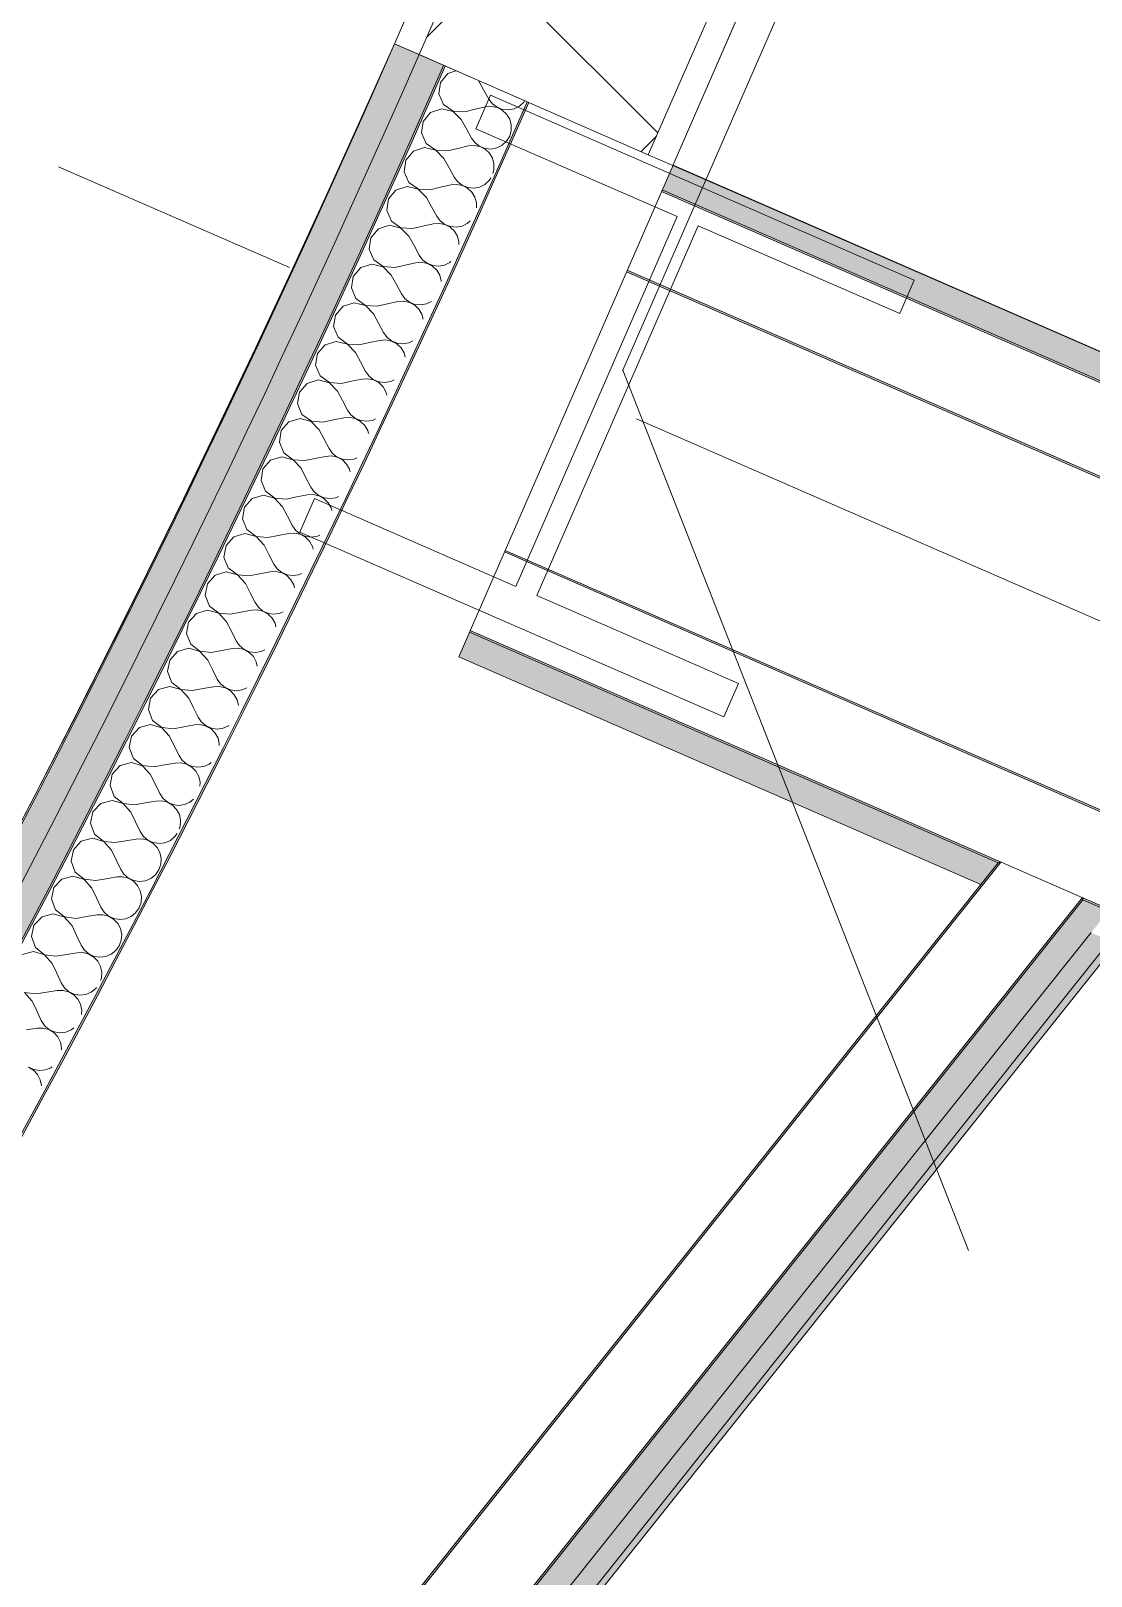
# Model space of a CAD drawing. Header units: millimetres. Extents: x -99530 to 90294, y -97212 to 56397.
# Drawn here: x -20299 to -19705, y -47228 to -46364 of the extents above; entities that cross this region are included whole.
import ezdxf
from ezdxf.enums import TextEntityAlignment as Align

# ---------------------------------------------------------------- set-up
doc = ezdxf.new("R2010")
doc.units = ezdxf.units.MM
doc.header["$MEASUREMENT"] = 0
doc.linetypes.add('Double Dashed', pattern=[1093.611073, 529.166651, -211.666656, 141.111112, -211.666656])
for name, color, linetype in [('A-25-M_Wall_Int', 7, 'Continuous'), ('COLUMN.IFC Import', 7, 'Continuous'), ('New_A-05-M_Gross_Int_Circulation', 7, 'Continuous'), ('New_A-05-M_Gross_Int_Pooled_Spaces', 7, 'Continuous'), ('New_A-15-MG_Structural_Grid_Phase_2', 7, 'Continuous'), ('New_A-20-M_Floor_Slab', 7, 'Continuous'), ('New_A-25-M_Wall_Int', 7, 'Continuous')]:
    doc.layers.add(name, color=color, linetype=linetype)
for name, color, linetype, lineweight in [('A-25-M_Wall_Int_Pen_No__1', 7, 'Continuous', 13), ('COLUMN.IFC Import_Pen_No__2', 8, 'Continuous', 15), ('New_A-20-M_Floor_Slab_Pen_No__89', 8, 'Continuous', 20), ('New_A-25-M_Wall_Int_Pen_No__1', 7, 'Continuous', 13), ('New_A-25-M_Wall_Int_Pen_No__150', 7, 'Continuous', 0), ('New_ArchiCAD Zone Stamps_Pen_No__6', 7, 'Continuous', 35), ('New_ArchiCAD Zone Stamps_Pen_No__9', 7, 'Continuous', 13)]:
    doc.layers.add(name, color=color, linetype=linetype, lineweight=lineweight)
for name, color, linetype, lineweight, true_color in [('A-25-M_Wall_Int_Pen_No__107', 7, 'Continuous', 15, 0xa6a6a6), ('A-25-M_Wall_Int_Pen_No__81', 7, 'Continuous', 20, 0x6a6a6a), ('New_A-05-M_Gross_Int_Circulation_Pen_No__74', 7, 'Continuous', 20, 0x606060), ('New_A-05-M_Gross_Int_Pooled_Spaces_Pen_No__74', 7, 'Continuous', 20, 0x606060), ('New_A-15-MG_Structural_Grid_Phase_2_Pen_No__222', 7, 'Continuous', 13, 0x65af33), ('New_A-25-M_Wall_Int_Pen_No__107', 7, 'Continuous', 15, 0xa6a6a6), ('New_A-25-M_Wall_Int_Pen_No__81', 7, 'Continuous', 20, 0x6a6a6a)]:
    doc.layers.add(name, color=color, linetype=linetype, lineweight=lineweight, true_color=true_color)
doc.styles.add('GENERATED_STYLE_1', font='')
doc.styles.add('GENERATED_STYLE_3', font='')
doc.styles.add('GENERATED_STYLE_4', font='')
doc.styles.get('GENERATED_STYLE_1').set_extended_font_data('Arial', bold=True)
doc.styles.get('GENERATED_STYLE_3').set_extended_font_data('Arial')
doc.styles.get('GENERATED_STYLE_4').set_extended_font_data('Swis721 BT')
pattern_1 = [(66.44174, (0, 0), (-158.76915, 69.22685), [0, -100]), (66.44174, (-59.4, 80.45), (-158.76915, 69.22685), [0, -100])]

# ---------------------------------------------------------------- blocks, each defined once
blk = doc.blocks.new('Atrium South_INB 0152_4_1', base_point=(-20962.32, -37996.44))
at = {"layer": 'New_A-05-M_Gross_Int_Circulation_Pen_No__74', "linetype": 'Continuous'}
blk.add_line((-20095.34, -46371.13), (-16799.75, -38813.27), dxfattribs=at)
blk.add_arc((-26966.17, -43337.6), 7510.69, 249.05693, 336.178181, dxfattribs=at)
at = {"layer": 'New_ArchiCAD Zone Stamps_Pen_No__6'}
for tag, height, style, p in [('ROOM_NAME', 250, 'GENERATED_STYLE_1', (-21498.1, -36566.35)), ('zoneNameLine2', 250, 'GENERATED_STYLE_1', (-21686.54, -36998.48)), ('ROOM_NUMBER', 200, 'GENERATED_STYLE_3', (-21874.97, -37419.19)), ('measuredAreaCode', 200, 'GENERATED_STYLE_3', (-22031.99, -37779.3)), ('DUMMY_649', 200, 'GENERATED_STYLE_3', (-21724.59, -37913.34)), ('DUMMY_650', 200, 'GENERATED_STYLE_3', (-21095.42, -38187.69)), ('DUMMY_651', 133.33, 'GENERATED_STYLE_3', (-20816.13, -38294.24))]:
    blk.add_attdef(tag, text='', height=height, rotation=336.44041, dxfattribs=dict(at, style=style)).set_placement(p, align=Align.TOP_LEFT)
blk = doc.blocks.new('Lecture lobby 01_INB 0171_47_1', base_point=(-17596.41, -46832.04))
at = {"layer": 'New_A-05-M_Gross_Int_Circulation_Pen_No__74', "linetype": 'Continuous'}
for p, q in [((-18948.4, -44166.35), (-19939.44, -46439.11)), ((-19939.44, -46439.11), (-16561.63, -47912))]:
    blk.add_line(p, q, dxfattribs=at)
at = {"layer": 'New_ArchiCAD Zone Stamps_Pen_No__9'}
for tag, height, style, p in [('ROOM_NAME', 250, 'GENERATED_STYLE_1', (-18385.86, -45291.35)), ('zoneNameLine2', 250, 'GENERATED_STYLE_1', (-18574.29, -45723.48)), ('ROOM_NUMBER', 200, 'GENERATED_STYLE_3', (-18762.72, -46144.18)), ('measuredAreaCode', 200, 'GENERATED_STYLE_3', (-18919.75, -46504.29)), ('DUMMY_649', 200, 'GENERATED_STYLE_3', (-18612.35, -46638.34)), ('DUMMY_650', 200, 'GENERATED_STYLE_3', (-18262.83, -46790.74)), ('DUMMY_651', 133.33, 'GENERATED_STYLE_3', (-17983.54, -46897.29))]:
    blk.add_attdef(tag, text='', height=height, rotation=336.44041, dxfattribs=dict(at, style=style)).set_placement(p, align=Align.TOP_LEFT)
blk = doc.blocks.new('Lecture 1 Ground_INB 0114_86_1', base_point=(-22413.64, -54217.69))
at = {"layer": 'New_A-05-M_Gross_Int_Pooled_Spaces_Pen_No__74', "linetype": 'Continuous'}
blk.add_line((-19689.24, -46865.63), (-22329.46, -50181.74), dxfattribs=at)
at = {"layer": 'New_ArchiCAD Zone Stamps_Pen_No__6'}
for tag, height, style, p in [('ROOM_NAME', 250, 'GENERATED_STYLE_1', (-23264.01, -52650.43)), ('zoneNameLine2', 250, 'GENERATED_STYLE_1', (-23452.44, -53082.56)), ('ROOM_NUMBER', 200, 'GENERATED_STYLE_3', (-23640.87, -53503.27)), ('measuredAreaCode', 200, 'GENERATED_STYLE_3', (-23797.9, -53863.38)), ('ROOM_HOLES_PRM', 200, 'GENERATED_STYLE_3', (-23490.49, -53997.42)), ('DUMMY_649', 200, 'GENERATED_STYLE_3', (-22861.32, -54271.77)), ('DUMMY_650', 133.33, 'GENERATED_STYLE_3', (-22582.03, -54378.32))]:
    blk.add_attdef(tag, text='', height=height, rotation=336.44041, dxfattribs=dict(at, style=style)).set_placement(p, align=Align.TOP_LEFT)
blk = doc.blocks.new('Slab_56_1', base_point=(-44734.13, -52924.74))
at = {"layer": 'New_A-20-M_Floor_Slab_Pen_No__89', "linetype": 'Continuous', "flags": 128}
blk.add_lwpolyline([(-44734.13, -52924.74), (-44734.3, -52924.72, -0.179811), (-34721.45, -33027.69), (-34721.92, -33027.18), (-25959.6, -24873.2), (-20981.62, -27043.85), (-17009.56, -17934.66), (-17703.34, -17189.12), (-11222.85, -11158.55), (-10852.64, -11556.37), (-2918.66, -4173.23), (921.42, -599.75), (3259.49, -1619.27), (2636.44, -2195.91), (2144.41, -3324.28), (-4596.33, -18782.94), (-10337.07, -31948.28), (-13252.03, -30677.22), (-20095.26, -46371.16, -0.415568), (-30017.22, -50195.91), (-38341.96, -69287.69, -0.234037), (-41521.39, -64901.11, -0.022084), (-42146.95, -60901.38), (-44895.69, -59706.59, -0.043731)], format="xyb", close=True, dxfattribs=at)
blk = doc.blocks.new('*X598')
at = {"layer": 'New_A-25-M_Wall_Int_Pen_No__150', "linetype": 'Continuous'}
for p, q in [((-20065.42, -46387.7), (-20069.57, -46392.71)), ((-20060.93, -46386.17), (-20065.42, -46387.7)), ((-20069.57, -46392.71), (-20070.46, -46399.16)), ((-20048.26, -46391.71), (-20045.37, -46396.84)), ((-20045.37, -46396.84), (-20042.46, -46402.03)), ((-20070.46, -46399.16), (-20067.84, -46405.11)), ((-20067.84, -46405.11), (-20062.48, -46408.8)), ((-20041.11, -46406.11), (-20044.38, -46406.41)), ((-20042.46, -46402.03), (-20040.47, -46404.65)), ((-20037.88, -46406.71), (-20041.11, -46406.11)), ((-20040.47, -46404.65), (-20037.84, -46406.62)), ((-20028.27, -46407.46), (-20025.33, -46405.98)), ((-20025.33, -46405.98), (-20022.9, -46403.74)), ((-20022.9, -46403.74), (-20022.44, -46403)), ((-20079.19, -46414.48), (-20080.1, -46420.92)), ((-20075.03, -46409.48), (-20079.19, -46414.48)), ((-20068.86, -46407.41), (-20075.03, -46409.48)), ((-20062.52, -46408.89), (-20068.86, -46407.41)), ((-20057.91, -46413.48), (-20062.52, -46408.89)), ((-20062.48, -46408.8), (-20055.98, -46409.12)), ((-20057.91, -46413.48), (-20055.01, -46418.68)), ((-20055.98, -46409.12), (-20050.18, -46407.76)), ((-20050.18, -46407.76), (-20044.38, -46406.41)), ((-20034.94, -46408.18), (-20037.88, -46406.71)), ((-20037.84, -46406.62), (-20034.77, -46407.8)), ((-20032.52, -46410.4), (-20034.94, -46408.18)), ((-20034.77, -46407.8), (-20031.5, -46408.08)), ((-20030.79, -46413.2), (-20032.52, -46410.4)), ((-20031.5, -46408.08), (-20028.27, -46407.46)), ((-20029.9, -46416.37), (-20030.79, -46413.2)), ((-20080.1, -46420.92), (-20077.5, -46426.88)), ((-20055.01, -46418.68), (-20052.1, -46423.89)), ((-20032.55, -46425.66), (-20030.81, -46422.85)), ((-20030.81, -46422.85), (-20029.91, -46419.67)), ((-20029.91, -46419.67), (-20029.9, -46416.37)), ((-20084.7, -46431.23), (-20088.88, -46436.22)), ((-20078.52, -46429.18), (-20084.7, -46431.23)), ((-20072.19, -46430.68), (-20078.52, -46429.18)), ((-20077.5, -46426.88), (-20072.15, -46430.59)), ((-20067.6, -46435.29), (-20072.19, -46430.68)), ((-20072.15, -46430.59), (-20065.65, -46430.93)), ((-20065.65, -46430.93), (-20059.85, -46429.59)), ((-20059.85, -46429.59), (-20054.04, -46428.25)), ((-20050.77, -46427.96), (-20054.04, -46428.25)), ((-20052.1, -46423.89), (-20050.12, -46426.51)), ((-20047.54, -46428.58), (-20050.77, -46427.96)), ((-20050.12, -46426.51), (-20047.5, -46428.49)), ((-20044.61, -46430.06), (-20047.54, -46428.58)), ((-20047.5, -46428.49), (-20044.44, -46429.67)), ((-20042.19, -46432.28), (-20044.61, -46430.06)), ((-20044.44, -46429.67), (-20041.17, -46429.97)), ((-20041.17, -46429.97), (-20037.93, -46429.36)), ((-20037.93, -46429.36), (-20034.99, -46427.89)), ((-20034.99, -46427.89), (-20032.55, -46425.66)), ((-20088.88, -46436.22), (-20089.81, -46442.65)), ((-20067.6, -46435.29), (-20064.71, -46440.5)), ((-20064.71, -46440.5), (-20061.82, -46445.71)), ((-20040.47, -46435.09), (-20042.19, -46432.28)), ((-20039.59, -46438.26), (-20040.47, -46435.09)), ((-20039.61, -46441.56), (-20039.59, -46438.26)), ((-20089.81, -46442.65), (-20087.23, -46448.63)), ((-20087.23, -46448.63), (-20081.89, -46452.35)), ((-20061.82, -46445.71), (-20059.85, -46448.34)), ((-20059.85, -46448.34), (-20057.23, -46450.33)), ((-20044.72, -46449.76), (-20042.27, -46447.54)), ((-20042.27, -46447.54), (-20041.36, -46446.07)), ((-20040.23, -46443.72), (-20039.61, -46441.56)), ((-20098.63, -46457.92), (-20099.59, -46464.36)), ((-20094.44, -46452.95), (-20098.63, -46457.92)), ((-20088.26, -46450.92), (-20094.44, -46452.95)), ((-20081.93, -46452.44), (-20088.26, -46450.92)), ((-20077.35, -46457.06), (-20081.93, -46452.44)), ((-20081.89, -46452.35), (-20075.39, -46452.71)), ((-20077.35, -46457.06), (-20074.48, -46462.28)), ((-20075.39, -46452.71), (-20069.58, -46451.39)), ((-20069.58, -46451.39), (-20063.77, -46450.07)), ((-20060.5, -46449.79), (-20063.77, -46450.07)), ((-20057.27, -46450.42), (-20060.5, -46449.79)), ((-20054.34, -46451.9), (-20057.27, -46450.42)), ((-20057.23, -46450.33), (-20054.17, -46451.52)), ((-20051.93, -46454.14), (-20054.34, -46451.9)), ((-20054.17, -46451.52), (-20050.9, -46451.83)), ((-20050.23, -46456.95), (-20051.93, -46454.14)), ((-20050.9, -46451.83), (-20047.67, -46451.23)), ((-20049.36, -46460.13), (-20050.23, -46456.95)), ((-20047.67, -46451.23), (-20044.72, -46449.76)), ((-20099.59, -46464.36), (-20097.02, -46470.34)), ((-20074.48, -46462.28), (-20071.61, -46467.5)), ((-20049.38, -46462.84), (-20049.36, -46460.13)), ((-20104.25, -46474.64), (-20108.46, -46479.6)), ((-20098.06, -46472.63), (-20104.25, -46474.64)), ((-20091.74, -46474.17), (-20098.06, -46472.63)), ((-20097.02, -46470.34), (-20091.7, -46474.08)), ((-20087.17, -46478.8), (-20091.74, -46474.17)), ((-20091.7, -46474.08), (-20085.2, -46474.46)), ((-20085.2, -46474.46), (-20079.39, -46473.16)), ((-20079.39, -46473.16), (-20073.57, -46471.86)), ((-20070.3, -46471.59), (-20073.57, -46471.86)), ((-20071.61, -46467.5), (-20069.64, -46470.14)), ((-20067.08, -46472.22), (-20070.3, -46471.59)), ((-20069.64, -46470.14), (-20067.04, -46472.13)), ((-20064.15, -46473.72), (-20067.08, -46472.22)), ((-20067.04, -46472.13), (-20063.98, -46473.34)), ((-20061.75, -46475.96), (-20064.15, -46473.72)), ((-20063.98, -46473.34), (-20060.71, -46473.66)), ((-20060.71, -46473.66), (-20057.47, -46473.07)), ((-20057.47, -46473.07), (-20054.52, -46471.61)), ((-20054.52, -46471.61), (-20052.86, -46470.11)), ((-20108.46, -46479.6), (-20109.43, -46486.03)), ((-20087.17, -46478.8), (-20084.32, -46484.03)), ((-20084.32, -46484.03), (-20081.46, -46489.26)), ((-20060.05, -46478.78), (-20061.75, -46475.96)), ((-20059.19, -46481.96), (-20060.05, -46478.78)), ((-20059.21, -46483.37), (-20059.19, -46481.96)), ((-20109.43, -46486.03), (-20106.89, -46492.02)), ((-20106.89, -46492.02), (-20101.58, -46495.77)), ((-20081.46, -46489.26), (-20079.51, -46491.9)), ((-20079.51, -46491.9), (-20076.91, -46493.91)), ((-20118.35, -46501.24), (-20119.35, -46507.67)), ((-20114.13, -46496.3), (-20118.35, -46501.24)), ((-20107.93, -46494.3), (-20114.13, -46496.3)), ((-20101.62, -46495.86), (-20107.93, -46494.3)), ((-20097.07, -46500.51), (-20101.62, -46495.86)), ((-20101.58, -46495.77), (-20095.08, -46496.17)), ((-20097.07, -46500.51), (-20094.23, -46505.75)), ((-20095.08, -46496.17), (-20089.26, -46494.89)), ((-20089.26, -46494.89), (-20083.44, -46493.61)), ((-20080.17, -46493.35), (-20083.44, -46493.61)), ((-20076.95, -46494), (-20080.17, -46493.35)), ((-20074.03, -46495.5), (-20076.95, -46494)), ((-20076.91, -46493.91), (-20073.85, -46495.12)), ((-20071.63, -46497.75), (-20074.03, -46495.5)), ((-20073.85, -46495.12), (-20070.58, -46495.45)), ((-20069.94, -46500.57), (-20071.63, -46497.75)), ((-20070.58, -46495.45), (-20067.35, -46494.87)), ((-20069.09, -46503.76), (-20069.94, -46500.57)), ((-20067.35, -46494.87), (-20064.39, -46493.42)), ((-20064.39, -46493.42), (-20063.73, -46492.84)), ((-20119.35, -46507.67), (-20116.82, -46513.66)), ((-20094.23, -46505.75), (-20091.39, -46510.99)), ((-20069.09, -46504.04), (-20069.09, -46503.76)), ((-20124.07, -46517.92), (-20128.31, -46522.85)), ((-20117.87, -46515.95), (-20124.07, -46517.92)), ((-20111.56, -46517.53), (-20117.87, -46515.95)), ((-20116.82, -46513.66), (-20111.52, -46517.44)), ((-20107.03, -46522.19), (-20111.56, -46517.53)), ((-20111.52, -46517.44), (-20105.03, -46517.86)), ((-20105.03, -46517.86), (-20099.21, -46516.6)), ((-20099.21, -46516.6), (-20093.38, -46515.33)), ((-20090.1, -46515.08), (-20093.38, -46515.33)), ((-20091.39, -46510.99), (-20089.44, -46513.64)), ((-20086.89, -46515.74), (-20090.1, -46515.08)), ((-20089.44, -46513.64), (-20086.85, -46515.65)), ((-20083.97, -46517.25), (-20086.89, -46515.74)), ((-20086.85, -46515.65), (-20083.8, -46516.88)), ((-20081.58, -46519.51), (-20083.97, -46517.25)), ((-20083.8, -46516.88), (-20080.53, -46517.22)), ((-20080.53, -46517.22), (-20077.29, -46516.64)), ((-20077.29, -46516.64), (-20074.47, -46515.28)), ((-20128.31, -46522.85), (-20129.33, -46529.28)), ((-20107.03, -46522.19), (-20104.2, -46527.44)), ((-20079.9, -46522.34), (-20081.58, -46519.51)), ((-20079.17, -46525.11), (-20079.9, -46522.34)), ((-20129.33, -46529.28), (-20126.82, -46535.28)), ((-20126.82, -46535.28), (-20121.54, -46539.07)), ((-20104.2, -46527.44), (-20101.38, -46532.69)), ((-20101.38, -46532.69), (-20099.44, -46535.34)), ((-20099.44, -46535.34), (-20096.85, -46537.36)), ((-20138.35, -46544.43), (-20139.38, -46550.85)), ((-20134.09, -46539.52), (-20138.35, -46544.43)), ((-20127.88, -46537.56), (-20134.09, -46539.52)), ((-20121.58, -46539.16), (-20127.88, -46537.56)), ((-20117.05, -46543.84), (-20121.58, -46539.16)), ((-20121.54, -46539.07), (-20115.04, -46539.51)), ((-20117.05, -46543.84), (-20114.25, -46549.1)), ((-20115.04, -46539.51), (-20109.22, -46538.27)), ((-20109.22, -46538.27), (-20103.39, -46537.02)), ((-20100.11, -46536.78), (-20103.39, -46537.02)), ((-20096.89, -46537.45), (-20100.11, -46536.78)), ((-20093.98, -46538.97), (-20096.89, -46537.45)), ((-20096.85, -46537.36), (-20093.81, -46538.6)), ((-20091.6, -46541.24), (-20093.98, -46538.97)), ((-20093.81, -46538.6), (-20090.54, -46538.95)), ((-20089.93, -46544.07), (-20091.6, -46541.24)), ((-20090.54, -46538.95), (-20087.3, -46538.39)), ((-20089.34, -46546.36), (-20089.93, -46544.07)), ((-20087.3, -46538.39), (-20084.99, -46537.28)), ((-20139.38, -46550.85), (-20136.89, -46556.87)), ((-20114.25, -46549.1), (-20111.45, -46554.35)), ((-20144.17, -46561.08), (-20148.45, -46565.98)), ((-20137.96, -46559.14), (-20144.17, -46561.08)), ((-20131.66, -46560.76), (-20137.96, -46559.14)), ((-20136.89, -46556.87), (-20131.62, -46560.67)), ((-20127.15, -46565.46), (-20131.66, -46560.76)), ((-20131.62, -46560.67), (-20125.13, -46561.14)), ((-20125.13, -46561.14), (-20119.3, -46559.91)), ((-20119.3, -46559.91), (-20113.47, -46558.68)), ((-20110.19, -46558.45), (-20113.47, -46558.68)), ((-20111.45, -46554.35), (-20109.52, -46557.01)), ((-20106.97, -46559.13), (-20110.19, -46558.45)), ((-20109.52, -46557.01), (-20106.93, -46559.04)), ((-20104.07, -46560.66), (-20106.97, -46559.13)), ((-20106.93, -46559.04), (-20103.89, -46560.29)), ((-20101.69, -46562.94), (-20104.07, -46560.66)), ((-20103.89, -46560.29), (-20100.62, -46560.65)), ((-20100.62, -46560.65), (-20097.38, -46560.1)), ((-20097.38, -46560.1), (-20095.48, -46559.19)), ((-20148.45, -46565.98), (-20149.5, -46572.4)), ((-20127.15, -46565.46), (-20124.36, -46570.72)), ((-20100.03, -46565.78), (-20101.69, -46562.94)), ((-20099.54, -46567.68), (-20100.03, -46565.78)), ((-20149.5, -46572.4), (-20147.03, -46578.42)), ((-20147.03, -46578.42), (-20141.77, -46582.24)), ((-20124.36, -46570.72), (-20121.58, -46575.99)), ((-20121.58, -46575.99), (-20119.65, -46578.65)), ((-20119.65, -46578.65), (-20117.08, -46580.69)), ((-20158.61, -46587.5), (-20159.69, -46593.91)), ((-20154.33, -46582.61), (-20158.61, -46587.5)), ((-20148.11, -46580.69), (-20154.33, -46582.61)), ((-20141.81, -46582.33), (-20148.11, -46580.69)), ((-20137.32, -46587.04), (-20141.81, -46582.33)), ((-20141.77, -46582.24), (-20135.28, -46582.73)), ((-20137.32, -46587.04), (-20134.55, -46592.31)), ((-20135.28, -46582.73), (-20129.45, -46581.52)), ((-20129.45, -46581.52), (-20123.61, -46580.31)), ((-20120.33, -46580.09), (-20123.61, -46580.31)), ((-20117.12, -46580.78), (-20120.33, -46580.09)), ((-20114.22, -46582.32), (-20117.12, -46580.78)), ((-20117.08, -46580.69), (-20114.04, -46581.94)), ((-20111.85, -46584.6), (-20114.22, -46582.32)), ((-20114.04, -46581.94), (-20110.78, -46582.31)), ((-20110.2, -46587.45), (-20111.85, -46584.6)), ((-20110.78, -46582.31), (-20107.53, -46581.78)), ((-20109.78, -46589.09), (-20110.2, -46587.45)), ((-20107.53, -46581.78), (-20105.92, -46581.01)), ((-20159.69, -46593.91), (-20157.24, -46599.94)), ((-20134.55, -46592.31), (-20131.78, -46597.59)), ((-20164.55, -46604.1), (-20168.85, -46608.98)), ((-20158.32, -46602.21), (-20164.55, -46604.1)), ((-20152.03, -46603.87), (-20158.32, -46602.21)), ((-20157.24, -46599.94), (-20151.99, -46603.78)), ((-20147.55, -46608.59), (-20152.03, -46603.87)), ((-20151.99, -46603.78), (-20145.5, -46604.28)), ((-20145.5, -46604.28), (-20139.66, -46603.1)), ((-20139.66, -46603.1), (-20133.83, -46601.91)), ((-20130.54, -46601.7), (-20133.83, -46601.91)), ((-20131.78, -46597.59), (-20129.86, -46600.26)), ((-20127.33, -46602.39), (-20130.54, -46601.7)), ((-20129.86, -46600.26), (-20127.29, -46602.31)), ((-20124.44, -46603.95), (-20127.33, -46602.39)), ((-20127.29, -46602.31), (-20124.26, -46603.57)), ((-20122.08, -46606.23), (-20124.44, -46603.95)), ((-20124.26, -46603.57), (-20121, -46603.95)), ((-20121, -46603.95), (-20117.75, -46603.42)), ((-20117.75, -46603.42), (-20116.32, -46602.75)), ((-20168.85, -46608.98), (-20169.95, -46615.39)), ((-20147.55, -46608.59), (-20144.8, -46613.87)), ((-20120.44, -46609.08), (-20122.08, -46606.23)), ((-20120.06, -46610.58), (-20120.44, -46609.08)), ((-20169.95, -46615.39), (-20167.52, -46621.43)), ((-20167.52, -46621.43), (-20162.28, -46625.29)), ((-20144.8, -46613.87), (-20142.05, -46619.16)), ((-20142.05, -46619.16), (-20140.14, -46621.84)), ((-20140.14, -46621.84), (-20137.58, -46623.89)), ((-20179.15, -46630.43), (-20180.27, -46636.84)), ((-20174.84, -46625.57), (-20179.15, -46630.43)), ((-20168.61, -46623.69), (-20174.84, -46625.57)), ((-20162.32, -46625.37), (-20168.61, -46623.69)), ((-20157.86, -46630.11), (-20162.32, -46625.37)), ((-20162.28, -46625.29), (-20155.79, -46625.81)), ((-20157.86, -46630.11), (-20155.12, -46635.4)), ((-20155.79, -46625.81), (-20149.95, -46624.64)), ((-20149.95, -46624.64), (-20144.11, -46623.47)), ((-20140.83, -46623.27), (-20144.11, -46623.47)), ((-20137.62, -46623.98), (-20140.83, -46623.27)), ((-20134.73, -46625.54), (-20137.62, -46623.98)), ((-20137.58, -46623.89), (-20134.55, -46625.16)), ((-20132.38, -46627.83), (-20134.73, -46625.54)), ((-20134.55, -46625.16), (-20131.28, -46625.55)), ((-20130.74, -46630.69), (-20132.38, -46627.83)), ((-20131.28, -46625.55), (-20128.04, -46625.03)), ((-20130.38, -46632.15), (-20130.74, -46630.69)), ((-20128.04, -46625.03), (-20126.68, -46624.4)), ((-20180.27, -46636.84), (-20177.86, -46642.88)), ((-20155.12, -46635.4), (-20152.38, -46640.69)), ((-20185.19, -46647), (-20189.53, -46651.85)), ((-20178.96, -46645.15), (-20185.19, -46647)), ((-20172.68, -46646.84), (-20178.96, -46645.15)), ((-20177.86, -46642.88), (-20172.63, -46646.76)), ((-20168.23, -46651.6), (-20172.68, -46646.84)), ((-20172.63, -46646.76), (-20166.15, -46647.3)), ((-20166.15, -46647.3), (-20160.3, -46646.15)), ((-20160.3, -46646.15), (-20154.46, -46645)), ((-20151.18, -46644.81), (-20154.46, -46645)), ((-20152.38, -46640.69), (-20150.49, -46643.38)), ((-20147.97, -46645.53), (-20151.18, -46644.81)), ((-20150.49, -46643.38), (-20147.93, -46645.44)), ((-20145.08, -46647.1), (-20147.97, -46645.53)), ((-20147.93, -46645.44), (-20144.9, -46646.72)), ((-20142.74, -46649.4), (-20145.08, -46647.1)), ((-20144.9, -46646.72), (-20141.64, -46647.12)), ((-20141.64, -46647.12), (-20138.39, -46646.61)), ((-20138.39, -46646.61), (-20136.99, -46645.97)), ((-20189.53, -46651.85), (-20190.67, -46658.26)), ((-20168.23, -46651.6), (-20165.51, -46656.89)), ((-20165.51, -46656.89), (-20162.79, -46662.2)), ((-20141.11, -46652.26), (-20142.74, -46649.4)), ((-20140.74, -46653.8), (-20141.11, -46652.26)), ((-20190.67, -46658.26), (-20188.27, -46664.31)), ((-20188.27, -46664.31), (-20183.06, -46668.2)), ((-20162.79, -46662.2), (-20160.9, -46664.89)), ((-20160.9, -46664.89), (-20158.35, -46666.96)), ((-20199.97, -46673.24), (-20201.13, -46679.64)), ((-20195.62, -46668.4), (-20199.97, -46673.24)), ((-20189.38, -46666.57), (-20195.62, -46668.4)), ((-20183.1, -46668.28), (-20189.38, -46666.57)), ((-20178.67, -46673.05), (-20183.1, -46668.28)), ((-20183.06, -46668.2), (-20176.58, -46668.76)), ((-20178.67, -46673.05), (-20175.96, -46678.36)), ((-20176.58, -46668.76), (-20170.73, -46667.63)), ((-20170.73, -46667.63), (-20164.88, -46666.49)), ((-20161.59, -46666.32), (-20164.88, -46666.49)), ((-20158.39, -46667.05), (-20161.59, -46666.32)), ((-20155.51, -46668.62), (-20158.39, -46667.05)), ((-20158.35, -46666.96), (-20155.33, -46668.25)), ((-20153.17, -46670.93), (-20155.51, -46668.62)), ((-20155.33, -46668.25), (-20152.07, -46668.66)), ((-20151.56, -46673.8), (-20153.17, -46670.93)), ((-20152.07, -46668.66), (-20148.82, -46668.16)), ((-20151.14, -46675.53), (-20151.56, -46673.8)), ((-20148.82, -46668.16), (-20147.27, -46667.46)), ((-20201.13, -46679.64), (-20198.75, -46685.7)), ((-20175.96, -46678.36), (-20173.26, -46683.67)), ((-20206.11, -46689.77), (-20210.48, -46694.59)), ((-20199.86, -46687.95), (-20206.11, -46689.77)), ((-20193.59, -46689.69), (-20199.86, -46687.95)), ((-20198.75, -46685.7), (-20193.55, -46689.6)), ((-20189.18, -46694.47), (-20193.59, -46689.69)), ((-20193.55, -46689.6), (-20187.07, -46690.19)), ((-20187.07, -46690.19), (-20181.22, -46689.07)), ((-20181.22, -46689.07), (-20175.36, -46687.96)), ((-20172.08, -46687.79), (-20175.36, -46687.96)), ((-20173.26, -46683.67), (-20171.38, -46686.36)), ((-20168.88, -46688.53), (-20172.08, -46687.79)), ((-20171.38, -46686.36), (-20168.84, -46688.44)), ((-20166, -46690.12), (-20168.88, -46688.53)), ((-20168.84, -46688.44), (-20165.82, -46689.74)), ((-20163.67, -46692.43), (-20166, -46690.12)), ((-20165.82, -46689.74), (-20162.56, -46690.17)), ((-20162.56, -46690.17), (-20159.31, -46689.68)), ((-20159.31, -46689.68), (-20157.51, -46688.86)), ((-20210.48, -46694.59), (-20211.66, -46700.99)), ((-20189.18, -46694.47), (-20186.49, -46699.78)), ((-20186.49, -46699.78), (-20183.8, -46705.1)), ((-20162.07, -46695.3), (-20163.67, -46692.43)), ((-20161.58, -46697.36), (-20162.07, -46695.3)), ((-20211.66, -46700.99), (-20209.3, -46707.05)), ((-20209.3, -46707.05), (-20204.11, -46710.98)), ((-20183.8, -46705.1), (-20181.93, -46707.81)), ((-20181.93, -46707.81), (-20179.39, -46709.89)), ((-20221.05, -46715.91), (-20222.25, -46722.3)), ((-20216.67, -46711.1), (-20221.05, -46715.91)), ((-20210.42, -46709.3), (-20216.67, -46711.1)), ((-20204.15, -46711.06), (-20210.42, -46709.3)), ((-20199.75, -46715.85), (-20204.15, -46711.06)), ((-20204.11, -46710.98), (-20197.63, -46711.58)), ((-20199.75, -46715.85), (-20197.08, -46721.18)), ((-20197.63, -46711.58), (-20191.78, -46710.49)), ((-20191.78, -46710.49), (-20185.92, -46709.39)), ((-20182.63, -46709.23), (-20185.92, -46709.39)), ((-20179.44, -46709.98), (-20182.63, -46709.23)), ((-20176.57, -46711.58), (-20179.44, -46709.98)), ((-20179.39, -46709.89), (-20176.38, -46711.2)), ((-20174.24, -46713.9), (-20176.57, -46711.58)), ((-20176.38, -46711.2), (-20173.12, -46711.64)), ((-20172.64, -46716.78), (-20174.24, -46713.9)), ((-20173.12, -46711.64), (-20169.87, -46711.16)), ((-20172.06, -46719.27), (-20172.64, -46716.78)), ((-20169.87, -46711.16), (-20167.72, -46710.19)), ((-20222.25, -46722.3), (-20219.92, -46728.37)), ((-20197.08, -46721.18), (-20194.41, -46726.51)), ((-20227.3, -46732.4), (-20231.69, -46737.19)), ((-20221.04, -46730.62), (-20227.3, -46732.4)), ((-20214.78, -46732.4), (-20221.04, -46730.62)), ((-20219.92, -46728.37), (-20214.74, -46732.31)), ((-20210.4, -46737.21), (-20214.78, -46732.4)), ((-20214.74, -46732.31), (-20208.26, -46732.94)), ((-20208.26, -46732.94), (-20202.4, -46731.86)), ((-20202.4, -46731.86), (-20196.54, -46730.78)), ((-20193.26, -46730.64), (-20196.54, -46730.78)), ((-20194.41, -46726.51), (-20192.55, -46729.22)), ((-20190.06, -46731.4), (-20193.26, -46730.64)), ((-20192.55, -46729.22), (-20190.02, -46731.31)), ((-20187.2, -46733), (-20190.06, -46731.4)), ((-20190.02, -46731.31), (-20187.01, -46732.63)), ((-20184.88, -46735.33), (-20187.2, -46733)), ((-20187.01, -46732.63), (-20183.75, -46733.07)), ((-20183.75, -46733.07), (-20180.5, -46732.61)), ((-20180.5, -46732.61), (-20177.88, -46731.44)), ((-20231.69, -46737.19), (-20232.92, -46743.58)), ((-20210.4, -46737.21), (-20207.74, -46742.54)), ((-20207.74, -46742.54), (-20205.09, -46747.88)), ((-20183.29, -46738.22), (-20184.88, -46735.33)), ((-20182.59, -46741.27), (-20183.29, -46738.22)), ((-20231.73, -46751.91), (-20238, -46753.66)), ((-20232.92, -46743.58), (-20230.6, -46749.66)), ((-20225.48, -46753.71), (-20231.73, -46751.91)), ((-20230.6, -46749.66), (-20225.43, -46753.62)), ((-20203.95, -46752.01), (-20207.23, -46752.15)), ((-20205.09, -46747.88), (-20203.23, -46750.59)), ((-20200.75, -46752.78), (-20203.95, -46752.01)), ((-20203.23, -46750.59), (-20200.71, -46752.69)), ((-20242.41, -46758.44), (-20243.65, -46764.83)), ((-20238, -46753.66), (-20242.41, -46758.44)), ((-20221.11, -46758.53), (-20225.48, -46753.71)), ((-20225.43, -46753.62), (-20218.96, -46754.27)), ((-20221.11, -46758.53), (-20218.47, -46763.87)), ((-20218.96, -46754.27), (-20213.1, -46753.21)), ((-20213.1, -46753.21), (-20207.23, -46752.15)), ((-20197.89, -46754.39), (-20200.75, -46752.78)), ((-20200.71, -46752.69), (-20197.71, -46754.02)), ((-20195.59, -46756.73), (-20197.89, -46754.39)), ((-20197.71, -46754.02), (-20194.45, -46754.48)), ((-20194.01, -46759.62), (-20195.59, -46756.73)), ((-20194.45, -46754.48), (-20191.19, -46754.02)), ((-20193.28, -46762.83), (-20194.01, -46759.62)), ((-20191.19, -46754.02), (-20188.18, -46752.68)), ((-20188.18, -46752.68), (-20187.96, -46752.5)), ((-20243.65, -46764.83), (-20241.35, -46770.92)), ((-20218.47, -46763.87), (-20215.83, -46769.21)), ((-20215.83, -46769.21), (-20213.99, -46771.93)), ((-20193.32, -46763.71), (-20193.28, -46762.83)), ((-20248.76, -46774.89), (-20253.18, -46779.66)), ((-20242.49, -46773.16), (-20248.76, -46774.89)), ((-20236.24, -46774.98), (-20242.49, -46773.16)), ((-20241.35, -46770.92), (-20236.2, -46774.89)), ((-20231.88, -46779.81), (-20236.24, -46774.98)), ((-20236.2, -46774.89), (-20229.72, -46775.56)), ((-20229.72, -46775.56), (-20223.86, -46774.52)), ((-20223.86, -46774.52), (-20217.99, -46773.48)), ((-20214.71, -46773.35), (-20217.99, -46773.48)), ((-20211.51, -46774.13), (-20214.71, -46773.35)), ((-20213.99, -46771.93), (-20211.47, -46774.04)), ((-20208.66, -46775.75), (-20211.51, -46774.13)), ((-20211.47, -46774.04), (-20208.47, -46775.38)), ((-20206.36, -46778.1), (-20208.66, -46775.75)), ((-20208.47, -46775.38), (-20205.22, -46775.85)), ((-20205.22, -46775.85), (-20201.96, -46775.4)), ((-20201.96, -46775.4), (-20198.94, -46774.07)), ((-20198.94, -46774.07), (-20197.85, -46773.17)), ((-20253.18, -46779.66), (-20254.44, -46786.04)), ((-20254.44, -46786.04), (-20252.17, -46792.14)), ((-20231.88, -46779.81), (-20229.26, -46785.16)), ((-20229.26, -46785.16), (-20226.65, -46790.51)), ((-20204.79, -46780.99), (-20206.36, -46778.1)), ((-20204.07, -46784.21), (-20204.79, -46780.99)), ((-20204.19, -46786.43), (-20204.07, -46784.21)), ((-20253.31, -46794.37), (-20259.59, -46796.09)), ((-20247.07, -46796.21), (-20253.31, -46794.37)), ((-20252.17, -46792.14), (-20247.03, -46796.13)), ((-20234.69, -46795.79), (-20228.82, -46794.77)), ((-20225.53, -46794.66), (-20228.82, -46794.77)), ((-20226.65, -46790.51), (-20224.81, -46793.24)), ((-20222.34, -46795.44), (-20225.53, -46794.66)), ((-20224.81, -46793.24), (-20222.3, -46795.36)), ((-20209.77, -46795.43), (-20207.68, -46793.71)), ((-20264.03, -46800.84), (-20265.31, -46807.22)), ((-20259.59, -46796.09), (-20264.03, -46800.84)), ((-20242.73, -46801.06), (-20247.07, -46796.21)), ((-20247.03, -46796.13), (-20240.56, -46796.81)), ((-20242.73, -46801.06), (-20240.13, -46806.42)), ((-20240.56, -46796.81), (-20234.69, -46795.79)), ((-20219.49, -46797.08), (-20222.34, -46795.44)), ((-20222.3, -46795.36), (-20219.3, -46796.71)), ((-20217.2, -46799.43), (-20219.49, -46797.08)), ((-20219.3, -46796.71), (-20216.05, -46797.18)), ((-20215.64, -46802.33), (-20217.2, -46799.43)), ((-20216.05, -46797.18), (-20212.79, -46796.74)), ((-20214.93, -46805.54), (-20215.64, -46802.33)), ((-20212.79, -46796.74), (-20209.77, -46795.43)), ((-20265.31, -46807.22), (-20263.05, -46813.32)), ((-20240.13, -46806.42), (-20237.53, -46811.78)), ((-20237.53, -46811.78), (-20235.7, -46814.51)), ((-20215.69, -46810.46), (-20215.12, -46808.84)), ((-20215.12, -46808.84), (-20214.93, -46805.54)), ((-20270.49, -46817.25), (-20274.94, -46821.99)), ((-20264.21, -46815.56), (-20270.49, -46817.25)), ((-20257.97, -46817.41), (-20264.21, -46815.56)), ((-20263.05, -46813.32), (-20257.93, -46817.33)), ((-20253.64, -46822.28), (-20257.97, -46817.41)), ((-20257.93, -46817.33), (-20251.46, -46818.04)), ((-20251.46, -46818.04), (-20245.58, -46817.04)), ((-20245.58, -46817.04), (-20239.71, -46816.03)), ((-20236.42, -46815.93), (-20239.71, -46816.03)), ((-20233.24, -46816.72), (-20236.42, -46815.93)), ((-20235.7, -46814.51), (-20233.19, -46816.64)), ((-20230.39, -46818.37), (-20233.24, -46816.72)), ((-20233.19, -46816.64), (-20230.2, -46818)), ((-20228.11, -46820.73), (-20230.39, -46818.37)), ((-20230.2, -46818), (-20226.95, -46818.48)), ((-20226.56, -46823.63), (-20228.11, -46820.73)), ((-20226.95, -46818.48), (-20223.69, -46818.05)), ((-20223.69, -46818.05), (-20220.66, -46816.75)), ((-20220.66, -46816.75), (-20218.11, -46814.66)), ((-20218.11, -46814.66), (-20216.83, -46812.83)), ((-20274.94, -46821.99), (-20276.24, -46828.36)), ((-20276.24, -46828.36), (-20274, -46834.47)), ((-20253.64, -46822.28), (-20251.06, -46827.64)), ((-20251.06, -46827.64), (-20248.47, -46833.01)), ((-20225.86, -46826.85), (-20226.56, -46823.63)), ((-20226.06, -46830.14), (-20225.86, -46826.85)), ((-20281.45, -46838.38), (-20285.92, -46843.11)), ((-20275.17, -46836.7), (-20281.45, -46838.38)), ((-20268.94, -46838.58), (-20275.17, -46836.7)), ((-20274, -46834.47), (-20268.89, -46838.5)), ((-20268.89, -46838.5), (-20262.42, -46839.22)), ((-20262.42, -46839.22), (-20256.55, -46838.24)), ((-20256.55, -46838.24), (-20250.67, -46837.25)), ((-20247.39, -46837.16), (-20250.67, -46837.25)), ((-20248.47, -46833.01), (-20246.65, -46835.75)), ((-20244.2, -46837.97), (-20247.39, -46837.16)), ((-20246.65, -46835.75), (-20244.16, -46837.88)), ((-20241.36, -46839.62), (-20244.2, -46837.97)), ((-20244.16, -46837.88), (-20241.17, -46839.25)), ((-20234.66, -46839.33), (-20231.63, -46838.04)), ((-20231.63, -46838.04), (-20229.06, -46835.96)), ((-20229.06, -46835.96), (-20227.16, -46833.26)), ((-20227.16, -46833.26), (-20226.06, -46830.14)), ((-20285.92, -46843.11), (-20287.24, -46849.47)), ((-20264.63, -46843.46), (-20268.94, -46838.58)), ((-20264.63, -46843.46), (-20262.06, -46848.83)), ((-20239.08, -46841.99), (-20241.36, -46839.62)), ((-20241.17, -46839.25), (-20237.92, -46839.75)), ((-20237.54, -46844.9), (-20239.08, -46841.99)), ((-20237.92, -46839.75), (-20234.66, -46839.33)), ((-20236.85, -46848.12), (-20237.54, -46844.9)), ((-20287.24, -46849.47), (-20285.02, -46855.59)), ((-20285.02, -46855.59), (-20279.92, -46859.63)), ((-20262.06, -46848.83), (-20259.49, -46854.21)), ((-20259.49, -46854.21), (-20257.68, -46856.95)), ((-20240.09, -46857.22), (-20238.18, -46854.52)), ((-20238.18, -46854.52), (-20237.07, -46851.41)), ((-20237.07, -46851.41), (-20236.85, -46848.12)), ((-20296.97, -46864.18), (-20298.31, -46870.55)), ((-20292.48, -46859.47), (-20296.97, -46864.18)), ((-20286.19, -46857.82), (-20292.48, -46859.47)), ((-20279.97, -46859.71), (-20286.19, -46857.82)), ((-20275.67, -46864.6), (-20279.97, -46859.71)), ((-20279.92, -46859.63), (-20273.46, -46860.38)), ((-20273.46, -46860.38), (-20267.58, -46859.41)), ((-20267.58, -46859.41), (-20261.7, -46858.45)), ((-20258.41, -46858.36), (-20261.7, -46858.45)), ((-20255.23, -46859.18), (-20258.41, -46858.36)), ((-20257.68, -46856.95), (-20255.19, -46859.1)), ((-20252.4, -46860.84), (-20255.23, -46859.18)), ((-20255.19, -46859.1), (-20252.21, -46860.47)), ((-20250.13, -46863.22), (-20252.4, -46860.84)), ((-20252.21, -46860.47), (-20248.96, -46860.98)), ((-20248.59, -46866.13), (-20250.13, -46863.22)), ((-20248.96, -46860.98), (-20245.69, -46860.57)), ((-20245.69, -46860.57), (-20242.66, -46859.29)), ((-20242.66, -46859.29), (-20240.09, -46857.22)), ((-20298.31, -46870.55), (-20296.11, -46876.67)), ((-20275.67, -46864.6), (-20273.12, -46869.99)), ((-20273.12, -46869.99), (-20270.57, -46875.37)), ((-20249.26, -46875.75), (-20248.14, -46872.64)), ((-20247.91, -46869.35), (-20248.59, -46866.13)), ((-20248.14, -46872.64), (-20247.91, -46869.35)), ((-20297.29, -46878.89), (-20303.58, -46880.53)), ((-20291.07, -46880.81), (-20297.29, -46878.89)), ((-20296.11, -46876.67), (-20291.02, -46880.73)), ((-20286.79, -46885.71), (-20291.07, -46880.81)), ((-20291.02, -46880.73), (-20284.56, -46881.5)), ((-20284.56, -46881.5), (-20278.68, -46880.55)), ((-20278.68, -46880.55), (-20272.8, -46879.6)), ((-20269.51, -46879.53), (-20272.8, -46879.6)), ((-20270.57, -46875.37), (-20268.77, -46878.12)), ((-20266.33, -46880.36), (-20269.51, -46879.53)), ((-20268.77, -46878.12), (-20266.29, -46880.27)), ((-20263.5, -46882.03), (-20266.33, -46880.36)), ((-20266.29, -46880.27), (-20263.31, -46881.66)), ((-20263.31, -46881.66), (-20260.06, -46882.17)), ((-20256.8, -46881.78), (-20253.76, -46880.5)), ((-20253.76, -46880.5), (-20251.18, -46878.44)), ((-20251.18, -46878.44), (-20249.26, -46875.75)), ((-20286.79, -46885.71), (-20284.25, -46891.11)), ((-20261.24, -46884.41), (-20263.5, -46882.03)), ((-20259.71, -46887.32), (-20261.24, -46884.41)), ((-20260.06, -46882.17), (-20256.8, -46881.78)), ((-20259.04, -46890.55), (-20259.71, -46887.32)), ((-20284.25, -46891.11), (-20281.72, -46896.5)), ((-20281.72, -46896.5), (-20279.93, -46899.25)), ((-20259.78, -46895.21), (-20259.28, -46893.84)), ((-20259.28, -46893.84), (-20259.04, -46890.55)), ((-20297.97, -46906.79), (-20302.23, -46901.87)), ((-20302.19, -46901.79), (-20295.73, -46902.58)), ((-20297.97, -46906.79), (-20295.45, -46912.19)), ((-20295.73, -46902.58), (-20289.84, -46901.65)), ((-20289.84, -46901.65), (-20283.96, -46900.72)), ((-20280.67, -46900.66), (-20283.96, -46900.72)), ((-20277.5, -46901.5), (-20280.67, -46900.66)), ((-20279.93, -46899.25), (-20277.45, -46901.41)), ((-20274.67, -46903.18), (-20277.5, -46901.5)), ((-20277.45, -46901.41), (-20274.48, -46902.81)), ((-20272.42, -46905.57), (-20274.67, -46903.18)), ((-20274.48, -46902.81), (-20271.23, -46903.33)), ((-20270.9, -46908.49), (-20272.42, -46905.57)), ((-20271.23, -46903.33), (-20267.97, -46902.95)), ((-20267.97, -46902.95), (-20264.92, -46901.68)), ((-20264.92, -46901.68), (-20262.34, -46899.63)), ((-20262.34, -46899.63), (-20261.99, -46899.15)), ((-20295.45, -46912.19), (-20292.94, -46917.59)), ((-20270.24, -46911.71), (-20270.9, -46908.49)), ((-20270.43, -46914.15), (-20270.24, -46911.71)), ((-20301.08, -46922.72), (-20295.19, -46921.8)), ((-20291.9, -46921.75), (-20295.19, -46921.8)), ((-20292.94, -46917.59), (-20291.15, -46920.35)), ((-20288.73, -46922.6), (-20291.9, -46921.75)), ((-20291.15, -46920.35), (-20288.68, -46922.52)), ((-20285.91, -46924.29), (-20288.73, -46922.6)), ((-20288.68, -46922.52), (-20285.71, -46923.92)), ((-20283.66, -46926.69), (-20285.91, -46924.29)), ((-20285.71, -46923.92), (-20282.47, -46924.46)), ((-20282.47, -46924.46), (-20279.2, -46924.08)), ((-20279.2, -46924.08), (-20276.16, -46922.83)), ((-20276.16, -46922.83), (-20274.63, -46921.62)), ((-20282.16, -46929.61), (-20283.66, -46926.69)), ((-20281.51, -46932.84), (-20282.16, -46929.61)), ((-20281.6, -46934.02), (-20281.51, -46932.84)), ((-20297.21, -46945.37), (-20300.03, -46943.67)), ((-20299.98, -46943.59), (-20297.02, -46945)), ((-20294.97, -46947.77), (-20297.21, -46945.37)), ((-20297.02, -46945), (-20293.78, -46945.55)), ((-20293.48, -46950.7), (-20294.97, -46947.77)), ((-20293.78, -46945.55), (-20290.51, -46945.18)), ((-20292.84, -46953.93), (-20293.48, -46950.7)), ((-20290.51, -46945.18), (-20287.46, -46943.94)), ((-20287.46, -46943.94), (-20286.96, -46943.54)), ((-20292.84, -46954.02), (-20292.84, -46953.93))]:
    blk.add_line(p, q, dxfattribs=at)
blk = doc.blocks.new('Wall_126_1', base_point=(-29918.46, -50217.22))
at = {"layer": 'New_A-25-M_Wall_Int_Pen_No__107', "linetype": 'Continuous'}
for points in [[(-20095.26, -46371.16, -0.049544), (-20818.79, -47657.86), (-20806.5, -47666.47, 0.049544), (-20081.52, -46377.17)], [(-20081.52, -46377.17, -0.049544), (-20806.5, -47666.47), (-20794.22, -47675.07, 0.049545), (-20067.77, -46383.18)]]:
    blk.add_hatch(color=256, dxfattribs=at).paths.add_polyline_path(points)
at = {"layer": 'New_A-25-M_Wall_Int_Pen_No__81', "linetype": 'Continuous', "lineweight": 0, "true_color": 0x353535}
for points in [[(-20067.77, -46383.18, -0.049545), (-20794.22, -47675.07), (-20793.4, -47675.65, 0.049545), (-20066.86, -46383.58)], [(-20709.39, -47644, 0.047086), (-20020.13, -46404.01), (-20021.05, -46403.61, -0.047083), (-20710.17, -47643.37)]]:
    blk.add_hatch(color=250, dxfattribs=at).paths.add_polyline_path(points)
at = {"layer": 'New_A-25-M_Wall_Int_Pen_No__1', "linetype": 'Continuous', "flags": 128}
blk.add_lwpolyline([(-20020.13, -46404.01), (-20095.26, -46371.16)], dxfattribs=at)
at = {"layer": 'New_A-25-M_Wall_Int_Pen_No__1', "linetype": 'Continuous'}
for radius, start, end in [(7467.12, 324.977802, 336.323082), (7482.12, 324.977802, 336.323201), (7497.12, 324.977802, 336.323319), (7498.12, 324.977802, 336.323327), (7548.12, 325.54106, 336.323719), (7549.12, 325.540418, 336.323726)]:
    blk.add_arc((-26933.84, -43372.52), radius, start, end, dxfattribs=at)
at = {"layer": 'New_A-25-M_Wall_Int', "color": 250, "lineweight": 50, "true_color": 0x2a2a2a}
blk.add_blockref('*X598', (0, 0), dxfattribs=at)
blk = doc.blocks.new('Wall_155_1', base_point=(-17575.81, -40592.89))
at = {"layer": 'New_A-25-M_Wall_Int_Pen_No__107', "linetype": 'Continuous'}
h = blk.add_hatch(dxfattribs=at)
h.set_pattern_fill('Plaster_0001', color=256, style=0, pattern_type=2)
h.set_pattern_definition(pattern_1)
h.paths.add_polyline_path([(-20095.26, -46371.16), (-20081.52, -46377.17), (-19933.61, -46037.96), (-19947.36, -46031.96)])
h = blk.add_hatch(dxfattribs=at)
h.set_pattern_fill('Concrete_Block_0001', color=256, style=0, pattern_type=2)
h.set_pattern_definition([(45, (0, 0), (-91.92388, 91.92388), []), (135, (0, 0), (91.92388, 91.92388), [])])
h.paths.add_polyline_path([(-19933.61, -46037.96), (-20081.52, -46377.17), (-19953.24, -46433.26), (-19805.28, -46093.91)])
h = blk.add_hatch(dxfattribs=at)
h.set_pattern_fill('Plaster_0001', color=256, style=0, pattern_type=2)
h.set_pattern_definition(pattern_1)
h.paths.add_polyline_path([(-19953.24, -46433.26), (-19939.5, -46439.27), (-19791.53, -46099.91), (-19805.28, -46093.91)])
at = {"layer": 'New_A-25-M_Wall_Int_Pen_No__1', "linetype": 'Continuous'}
for p, q in [((-20081.52, -46377.17), (-19933.61, -46037.96)), ((-19953.24, -46433.26), (-19805.28, -46093.91))]:
    blk.add_line(p, q, dxfattribs=at)
at = {"layer": 'New_A-25-M_Wall_Int_Pen_No__1', "linetype": 'Continuous', "flags": 128}
for points in [[(-19947.36, -46031.96), (-20095.26, -46371.16)], [(-19939.5, -46439.27), (-19791.53, -46099.91)], [(-20081.52, -46377.17), (-20095.26, -46371.16)], [(-19953.24, -46433.26), (-20081.52, -46377.17)], [(-19939.5, -46439.27), (-19953.24, -46433.26)]]:
    blk.add_lwpolyline(points, dxfattribs=at)
blk = doc.blocks.new('Wall_271_1', base_point=(-22330.43, -50182.12))
at = {"layer": 'A-25-M_Wall_Int_Pen_No__107', "linetype": 'Continuous'}
for points in [[(-20476.47, -47834.59), (-19705.5, -46868.37), (-19719.73, -46862.16), (-20488.08, -47825.09)], [(-20464.86, -47844.09), (-19691.26, -46874.58), (-19705.5, -46868.37), (-20476.47, -47834.59)]]:
    blk.add_hatch(color=256, dxfattribs=at).paths.add_polyline_path(points)
at = {"layer": 'A-25-M_Wall_Int_Pen_No__81', "linetype": 'Continuous', "lineweight": 0, "true_color": 0x353535}
for points in [[(-20526.01, -47794.06), (-19766.24, -46841.88), (-19767.19, -46841.47), (-20526.78, -47793.43)], [(-20488.08, -47825.09), (-19719.73, -46862.16), (-19720.68, -46861.75), (-20488.86, -47824.46)]]:
    blk.add_hatch(color=250, dxfattribs=at).paths.add_polyline_path(points)
at = {"layer": 'A-25-M_Wall_Int_Pen_No__1', "linetype": 'Continuous'}
for p, q in [((-20526.01, -47794.06), (-19766.24, -46841.88)), ((-20488.86, -47824.46), (-19720.68, -46861.75)), ((-20488.08, -47825.09), (-19719.73, -46862.16)), ((-20476.47, -47834.59), (-19705.5, -46868.37))]:
    blk.add_line(p, q, dxfattribs=at)
at = {"layer": 'A-25-M_Wall_Int_Pen_No__1', "linetype": 'Continuous', "flags": 128}
for points in [[(-19767.19, -46841.47), (-20526.78, -47793.43)], [(-20464.86, -47844.09), (-19691.26, -46874.58)]]:
    blk.add_lwpolyline(points, dxfattribs=at)
blk = doc.blocks.new('Wall_476_1', base_point=(-16752.72, -48155.93))
at = {"layer": 'A-25-M_Wall_Int_Pen_No__107', "linetype": 'Continuous'}
blk.add_hatch(color=256, dxfattribs=at).paths.add_polyline_path([(-19695.81, -46856.23), (-19710.05, -46850.02), (-19719.73, -46862.16), (-19705.5, -46868.37)])
at = {"layer": 'A-25-M_Wall_Int_Pen_No__81', "linetype": 'Continuous', "lineweight": 0, "true_color": 0x353535}
for points in [[(-19756.55, -46829.74), (-19757.5, -46829.33), (-19767.19, -46841.47), (-19766.24, -46841.88)], [(-19755.91, -46828.93), (-19756.86, -46828.52), (-19757.5, -46829.33), (-19756.55, -46829.74)], [(-19710.05, -46850.02), (-19711, -46849.61), (-19720.68, -46861.75), (-19719.73, -46862.16)], [(-19709.4, -46849.21), (-19710.35, -46848.8), (-19711, -46849.61), (-19710.05, -46850.02)]]:
    blk.add_hatch(color=250, dxfattribs=at).paths.add_polyline_path(points)
at = {"layer": 'New_A-25-M_Wall_Int_Pen_No__107', "linetype": 'Continuous'}
for points in [[(-19939.42, -46439.08), (-19945.42, -46452.83), (-18750.03, -46974.08), (-18744.04, -46960.33)], [(-19757.5, -46829.33), (-20053.34, -46700.33), (-20059.33, -46714.08), (-19767.19, -46841.47)]]:
    blk.add_hatch(color=256, dxfattribs=at).paths.add_polyline_path(points)
at = {"layer": 'New_A-25-M_Wall_Int_Pen_No__81', "linetype": 'Continuous', "lineweight": 0, "true_color": 0x353535}
for points in [[(-19945.42, -46452.83), (-19945.82, -46453.75), (-18750.43, -46975), (-18750.03, -46974.08)], [(-19965, -46497.75), (-19965.4, -46498.67), (-18770.02, -47019.91), (-18769.62, -47019)], [(-20033.35, -46654.5), (-20033.75, -46655.41), (-18838.37, -47176.66), (-18837.97, -47175.74)], [(-19756.86, -46828.52), (-20052.94, -46699.41), (-20053.34, -46700.33), (-19757.5, -46829.33)], [(-19709.4, -46849.21), (-19710.05, -46850.02), (-18857.95, -47221.58), (-18857.55, -47220.66)]]:
    blk.add_hatch(color=250, dxfattribs=at).paths.add_polyline_path(points)
at = {"layer": 'A-25-M_Wall_Int_Pen_No__1', "linetype": 'Continuous'}
for p, q in [((-19757.5, -46829.33), (-19767.19, -46841.47)), ((-19766.24, -46841.88), (-19756.55, -46829.74)), ((-19756.55, -46829.74), (-19755.91, -46828.93)), ((-19720.68, -46861.75), (-19711, -46849.61)), ((-19719.73, -46862.16), (-19710.05, -46850.02)), ((-19711, -46849.61), (-19710.35, -46848.8))]:
    blk.add_line(p, q, dxfattribs=at)
at = {"layer": 'New_A-25-M_Wall_Int_Pen_No__1', "linetype": 'Continuous'}
for p, q in [((-19945.82, -46453.75), (-18750.43, -46975)), ((-19945.42, -46452.83), (-18750.03, -46974.08)), ((-19965.4, -46498.67), (-18770.02, -47019.91)), ((-19965, -46497.75), (-18769.62, -47019)), ((-20033.75, -46655.41), (-18838.37, -47176.66)), ((-20033.35, -46654.5), (-18837.97, -47175.74)), ((-20052.94, -46699.41), (-18857.55, -47220.66)), ((-20053.34, -46700.33), (-19757.5, -46829.33)), ((-19710.05, -46850.02), (-18857.95, -47221.58))]:
    blk.add_line(p, q, dxfattribs=at)
at = {"layer": 'New_A-25-M_Wall_Int_Pen_No__1', "linetype": 'Continuous', "flags": 128}
for points in [[(-19939.42, -46439.08), (-20059.33, -46714.08)], [(-18744.04, -46960.33), (-19939.42, -46439.08)], [(-20059.33, -46714.08), (-19767.19, -46841.47)]]:
    blk.add_lwpolyline(points, dxfattribs=at)
blk = doc.blocks.new('Column 19')
at = {"layer": 'COLUMN.IFC Import_Pen_No__2', "linetype": 'Continuous'}
for p, q in [((-129.4, 133.35), (129.4, 133.35)), ((-129.4, 112.85), (-129.4, 133.35)), ((129.4, 133.35), (129.4, 112.85)), ((-6.4, 112.85), (-129.4, 112.85)), ((-6.4, -112.85), (-6.4, 112.85)), ((6.4, 112.85), (6.4, -112.85)), ((129.4, 112.85), (6.4, 112.85)), ((-129.4, -112.85), (-6.4, -112.85)), ((-129.4, -133.35), (-129.4, -112.85)), ((6.4, -112.85), (129.4, -112.85)), ((129.4, -112.85), (129.4, -133.35)), ((129.4, -133.35), (-129.4, -133.35))]:
    blk.add_line(p, q, dxfattribs=at)
blk = doc.blocks.new('Standard grid marker_38')
at = {"layer": 'New_A-15-MG_Structural_Grid_Phase_2_Pen_No__222', "linetype": 'Double Dashed'}
for q in [(1812.46, -897.43), (20151.3, 0)]:
    blk.add_line((2709.9, 0), q, dxfattribs=at)
blk.add_point((2709.9, 0), dxfattribs=at)
at = {"layer": 'New_A-15-MG_Structural_Grid_Phase_2_Pen_No__222', "style": 'GENERATED_STYLE_4'}
for tag, p in [('AC_MarkerText_1_0', (-500, -860.96)), ('AC_MarkerText_1_1', (23361.2, -860.96))]:
    blk.add_attdef(tag, text='', height=350, rotation=270, dxfattribs=at).set_placement(p, align=Align.MIDDLE_CENTER)
blk = doc.blocks.new('Standard grid marker_42')
at = {"layer": 'New_A-15-MG_Structural_Grid_Phase_2_Pen_No__222', "linetype": 'Double Dashed'}
blk.add_line((16869.33, 0), (23548.49, 0), dxfattribs=at)
at = {"layer": 'New_A-15-MG_Structural_Grid_Phase_2_Pen_No__222', "style": 'GENERATED_STYLE_4'}
for tag, p in [('AC_MarkerText_1_0', (-500, 43.39)), ('AC_MarkerText_1_1', (24048.49, 43.39))]:
    blk.add_attdef(tag, text='', height=350, rotation=180, dxfattribs=at).set_placement(p, align=Align.MIDDLE_CENTER)

msp = doc.modelspace()

# ---------------------------------------------------------------- block references
at = {"layer": 'A-25-M_Wall_Int', "color": 250, "lineweight": 50, "true_color": 0x2a2a2a}
msp.add_blockref('Wall_271_1', (-22330.43, -50182.12), dxfattribs=at)
at = {"layer": 'COLUMN.IFC Import', "linetype": 'Continuous', "zscale": 1000, "rotation": 336.4404115839877}
msp.add_blockref('Column 19', (-19976.32, -46573.77), dxfattribs=at)
at = {"layer": 'New_A-05-M_Gross_Int_Circulation', "linetype": 'Continuous'}
for name, p in [('Atrium South_INB 0152_4_1', (-20962.32, -37996.44)), ('Lecture lobby 01_INB 0171_47_1', (-17596.41, -46832.04))]:
    msp.add_blockref(name, p, dxfattribs=at)
at = {"layer": 'New_A-05-M_Gross_Int_Pooled_Spaces', "linetype": 'Continuous'}
msp.add_blockref('Lecture 1 Ground_INB 0114_86_1', (-22413.64, -54217.69), dxfattribs=at)
at = {"layer": 'New_A-15-MG_Structural_Grid_Phase_2', "color": 8, "linetype": 'Continuous', "lineweight": 15, "zscale": 1000}
for name, p, rotation in [('Standard grid marker_38', (-21050.73, -49037.75), 66.44041158399293), ('Standard grid marker_42', (-1.88, -55283.59), 156.4404115839929)]:
    msp.add_blockref(name, p, dxfattribs=dict(at, rotation=rotation))
at = {"layer": 'New_A-20-M_Floor_Slab', "color": 8, "linetype": 'Continuous', "lineweight": 20}
msp.add_blockref('Slab_56_1', (-44734.13, -52924.74), dxfattribs=at)
at = {"layer": 'New_A-25-M_Wall_Int', "color": 250, "lineweight": 50, "true_color": 0x2a2a2a}
for name, p in [('Wall_155_1', (-17575.81, -40592.89)), ('Wall_126_1', (-29918.46, -50217.22)), ('Wall_476_1', (-16752.72, -48155.93))]:
    msp.add_blockref(name, p, dxfattribs=at)

doc.saveas('drawing.dxf')
